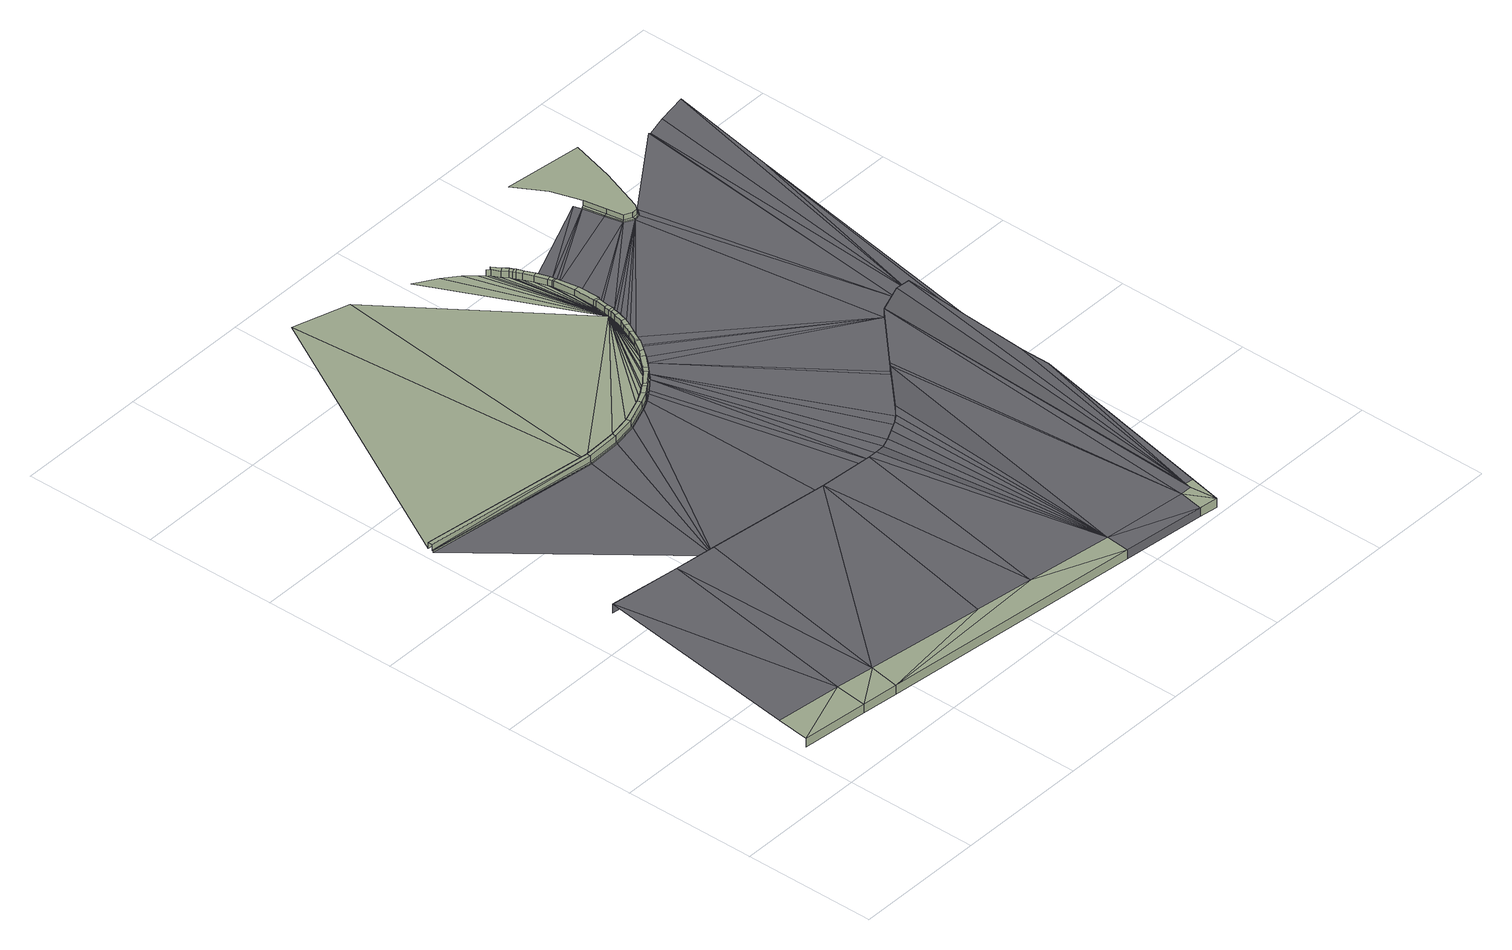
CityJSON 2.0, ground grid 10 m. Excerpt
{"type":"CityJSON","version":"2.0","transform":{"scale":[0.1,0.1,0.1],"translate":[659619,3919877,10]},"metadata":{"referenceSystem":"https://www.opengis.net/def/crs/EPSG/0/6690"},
"CityObjects":{
"transportsquare1":{"type":"TransportSquare","attributes":{"name":"岐阜駅北口駅前広場","class":"1090","function":"1"},"geometry":[{"type":"MultiSurface","lod":"3","boundaries":[[[0,1,2]],[[2,3,4,0]],[[5,2,1]],[[6,5,1]],[[0,4,7,8]],[[1,0,9]],[[9,0,8]],[[10,6,1]],[[10,1,9]],[[11,12,6]],[[10,11,6]],[[13,10,9]],[[9,8,14]],[[13,11,10]],[[15,16,17]],[[18,19,20,21]],[[22,23,24,25]],[[14,26,9]],[[15,11,13]],[[21,17,18]],[[16,18,17]],[[19,22,20]],[[25,20,22]],[[27,24,28]],[[23,28,24]],[[14,8,29]],[[13,9,26]],[[8,7,30,31]],[[8,31,29]],[[26,32,13]],[[15,13,32]],[[27,28,33]],[[16,15,34]],[[14,29,26]],[[34,35,18,16]],[[35,36,19,18]],[[36,37,22,19]],[[37,38,23,22]],[[34,15,39]],[[28,23,38,40]],[[31,41,29]],[[39,15,42]],[[41,43,29]],[[39,44,35,34]],[[44,45,36,35]],[[45,46,37,36]],[[46,47,38,37]],[[40,38,47,48]],[[42,15,32,49]],[[26,29,43]],[[43,50,32,26]],[[51,52,47,46]],[[53,51,46,45]],[[54,53,45,44]],[[39,42,54,44]],[[48,47,52,55]],[[33,28,56]],[[57,43,41]],[[49,32,50,58]],[[59,60,52,51]],[[31,61,41]],[[62,59,51,53]],[[63,57,41]],[[64,62,53,54]],[[49,64,54,42]],[[55,52,60,65]],[[66,63,41]],[[50,43,57,67]],[[68,69,60,59]],[[70,66,41]],[[71,68,59,62]],[[72,71,62,64]],[[58,72,64,49]],[[65,60,69,73]],[[58,50,67,74]],[[28,40,75]],[[28,75,56]],[[67,57,63,76]],[[77,70,41]],[[73,69,78,79]],[[80,78,69,68]],[[81,80,68,71]],[[82,81,71,72]],[[74,82,72,58]],[[83,77,41]],[[61,84,41]],[[31,30,85,61]],[[67,76,86]],[[74,67,86]],[[87,88,78,80]],[[89,87,80,81]],[[90,89,81,82]],[[91,83,41]],[[76,63,66,92]],[[86,90,82,74]],[[40,48,75]],[[79,78,88,93]],[[76,92,86]],[[75,65,73]],[[94,95,88,87]],[[93,88,95,96]],[[79,75,73]],[[92,66,70,97]],[[98,94,87,89]],[[99,98,89,90]],[[100,99,90,86]],[[86,92,97,100]],[[84,101,41]],[[48,55,75]],[[101,91,41]],[[93,75,79]],[[102,103,95,94]],[[104,102,94,98]],[[96,95,103,105]],[[106,104,98,99]],[[107,106,99,100]],[[97,108,100]],[[97,70,77,109]],[[55,65,75]],[[109,108,97]],[[96,75,93]],[[108,110,100]],[[111,112,103,102]],[[105,103,112,113]],[[114,111,102,104]],[[115,114,104,106]],[[105,75,96]],[[116,115,106,107]],[[109,77,83,108]],[[61,117,84]],[[61,85,118,117]],[[119,120,112,111]],[[113,112,120,121]],[[113,75,105]],[[122,119,111,114]],[[123,122,114,115]],[[124,123,115,116]],[[108,83,91,110]],[[100,110,125,107]],[[121,120,126,127]],[[128,126,120,119]],[[121,75,113]],[[84,117,129]],[[130,128,119,122]],[[131,130,122,123]],[[124,132,131,123]],[[127,126,133,134]],[[135,133,126,128]],[[136,135,128,130]],[[127,75,121]],[[137,136,130,131]],[[117,138,139,129]],[[140,137,131,132]],[[134,75,127]],[[117,118,141,138]],[[134,133,142,143]],[[144,142,133,135]],[[145,144,135,136]],[[146,145,136,137]],[[143,75,134]],[[147,146,137,140]],[[148,75,149]],[[143,142,150,151]],[[152,150,142,144]],[[151,75,143]],[[125,153,107]],[[154,152,144,145]],[[155,154,145,146]],[[151,150,156,157]],[[146,147,158,155]],[[107,159,116]],[[157,75,151]],[[160,156,150,152]],[[161,101,84]],[[162,160,152,154]],[[163,162,154,155]],[[149,75,164]],[[158,165,163,155]],[[166,75,157]],[[157,156,167,166]],[[168,167,156,160]],[[166,167,169,75]],[[129,170,84]],[[171,168,160,162]],[[116,159,124]],[[172,171,162,163]],[[75,169,173,174]],[[175,169,167,168]],[[176,172,163,165]],[[164,75,177]],[[178,175,168,171]],[[179,173,169,175]],[[180,178,171,172]],[[174,181,75]],[[182,180,172,176]],[[110,91,101,125]],[[124,159,132]],[[183,179,175,178]],[[174,173,184,185]],[[138,186,139]],[[177,75,187]],[[188,183,178,180]],[[185,181,174]],[[189,188,180,182]],[[190,184,173,179]],[[187,75,191]],[[185,184,192,193]],[[170,129,139]],[[194,190,179,183]],[[153,159,107]],[[191,75,195]],[[191,196,197,187]],[[193,181,185]],[[198,194,183,188]],[[132,159,140]],[[189,182,199]],[[200,192,184,190]],[[199,198,188,189]],[[195,75,201]],[[195,202,196,191]],[[201,75,203]],[[203,75,204]],[[205,200,190,194]],[[193,192,206,181]],[[204,75,207]],[[75,181,208]],[[209,205,194,198]],[[207,75,210]],[[211,206,192,200]],[[212,209,198,199]],[[213,75,208]],[[201,214,202,195]],[[210,75,215]],[[215,75,213]],[[170,161,84]],[[216,196,202,217]],[[203,218,214,201]],[[219,211,200,205]],[[204,220,218,203]],[[221,216,217,222]],[[207,223,220,204]],[[224,219,205,209]],[[217,202,214,225]],[[181,206,226,208]],[[227,224,209,212]],[[228,221,222,229]],[[210,230,223,207]],[[225,214,218,231]],[[232,228,229,233]],[[208,226,234,213]],[[213,234,235,215]],[[215,235,230,210]],[[231,218,220,236]],[[222,217,225,237]],[[238,226,206,211]],[[236,220,223,239]],[[229,222,237,240]],[[237,225,231,241]],[[241,231,236,242]],[[233,229,240,243]],[[239,223,230,244]],[[245,238,211,219]],[[240,237,241,246]],[[247,234,226,238]],[[242,236,239,248]],[[244,230,235,249]],[[249,235,234,247]],[[246,241,242,250]],[[243,240,246,251]],[[252,245,219,224]],[[251,246,250,253]],[[250,242,248,254]],[[248,239,244,255]],[[227,256,252,224]],[[257,247,238,245]],[[253,250,254,258]],[[255,244,249,259]],[[259,249,247,257]],[[258,260,253]],[[254,248,255,261]],[[262,257,245,252]],[[261,255,259,263]],[[263,259,257,262]],[[258,254,261,260]],[[264,262,252,256]],[[265,260,261,263]],[[265,263,262,264]],[[125,101,161,153]],[[186,266,139]],[[138,141,267,186]],[[268,170,139]],[[266,269,139]],[[269,268,139]],[[147,140,270]],[[158,147,270]],[[165,158,270]],[[199,182,271]],[[176,165,270]],[[182,176,270]],[[153,161,170,159]],[[212,199,271]],[[227,212,271]],[[264,256,272]],[[265,264,272]],[[260,265,273]],[[267,274,266,186]],[[275,256,227,271]],[[140,159,270]],[[271,182,270]],[[272,256,275]],[[273,265,272]],[[159,170,268,276]],[[266,274,277,269]],[[278,274,267]],[[271,279,280,275]],[[270,159,276,281]],[[279,282,283,280]],[[271,270,284,279]],[[272,275,280,285]],[[282,286,287,283]],[[284,288,282,279]],[[280,283,289,285]],[[288,290,286,282]],[[268,269,277,276]],[[283,287,291,289]],[[281,292,284,270]],[[292,293,288,284]],[[293,294,290,288]],[[281,276,295]],[[296,291,287,286,290,294,297,298,299,300,301]],[[302,297,294,293]],[[293,292,302]],[[295,303,292,281]],[[303,302,292]],[[274,278,277]],[[304,298,297,302]],[[305,304,302,303]],[[306,305,303,295]],[[277,307,276]],[[308,295,276]],[[307,308,276]],[[309,307,277]],[[278,310,277]],[[310,309,277]]],"semantics":{"surfaces":[{"type":"AuxiliaryTrafficArea","function":"3000"},{"type":"TrafficArea","function":"2000"},{"type":"TrafficArea","function":"1000"}],"values":[0,0,0,1,0,0,0,1,1,1,1,1,0,1,2,0,0,1,1,0,0,0,0,0,0,0,1,0,0,1,1,0,2,1,0,0,0,0,2,0,0,2,1,0,0,0,0,0,2,1,1,0,0,0,0,0,0,1,2,0,1,0,1,0,0,0,1,1,0,1,0,0,0,0,2,0,0,1,1,0,0,0,0,0,1,1,1,2,2,0,0,0,1,1,0,0,0,2,0,0,0,0,1,0,0,0,2,1,0,1,0,0,0,0,0,0,2,1,0,2,0,2,0,0,0,0,0,0,1,0,0,0,0,0,0,0,0,1,2,0,0,0,0,0,0,0,0,0,0,0,0,0,0,0,0,0,0,0,0,0,0,0,0,0,0,2,0,0,0,0,2,0,0,1,0,0,0,0,0,0,0,0,1,0,2,0,0,0,0,0,0,0,0,0,0,1,2,0,0,1,0,0,0,0,0,0,0,1,0,2,0,0,0,0,2,2,0,0,0,0,0,0,0,0,0,0,0,0,0,0,0,0,0,0,1,0,0,0,0,0,0,0,0,0,0,0,0,0,0,0,0,0,0,0,0,0,0,0,0,0,0,0,0,0,0,0,0,0,0,0,0,0,0,0,0,0,0,0,2,0,0,0,0,0,0,0,0,1,1,1,1,1,1,2,2,2,2,2,2,1,2,2,2,2,2,1,2,2,2,2,2,1,1,2,0,2,0,0,0,0,0,0,0,1,0,0,0,0,2,0,0,0,0,0,2,0,0,0,2,2,2,2,2,2]}}]}
},
"vertices":[
[59,40,11],[62,64,11],[9,45,11],[9,45,4],[59,40,4],[12,70,11],[33,227,12],[87,37,4],[87,37,11],[91,60,11],[87,220,12],[87,220,5],[33,227,5],[119,216,12],[180,48,11],[119,216,5],[140,336,5],[6,354,5],[140,336,6],[140,337,6],[6,355,6],[6,354,6],[140,337,11],[140,340,11],[6,358,11],[6,355,11],[212,204,12],[6,358,6],[140,340,6],[225,42,11],[288,15,4],[288,15,11],[212,204,5],[122,571,6],[166,337,5],[166,337,6],[166,338,6],[166,338,11],[166,341,11],[185,340,5],[166,341,6],[290,33,11],[204,347,5],[252,200,13],[185,340,6],[184,341,6],[184,341,11],[183,344,11],[183,344,6],[212,351,5],[252,200,5],[203,348,11],[202,351,11],[203,348,6],[204,347,6],[202,351,6],[164,558,6],[259,200,13],[218,355,5],[212,352,11],[210,355,11],[351,8,11],[212,352,6],[267,201,12],[212,351,6],[210,355,6],[275,204,12],[259,200,5],[218,356,11],[216,359,11],[282,207,13],[218,356,6],[218,355,6],[216,359,6],[221,357,5],[261,425,6],[267,201,5],[290,211,13],[218,360,11],[218,360,6],[220,358,11],[220,358,6],[221,357,6],[296,215,13],[354,26,11],[351,8,4],[230,364,5],[230,365,11],[228,368,11],[230,365,6],[230,364,6],[303,221,13],[275,204,5],[228,368,6],[233,368,11],[231,371,11],[231,371,6],[282,207,5],[233,368,6],[234,368,6],[234,368,5],[333,251,12],[241,377,11],[238,379,11],[241,377,6],[238,379,6],[242,376,6],[242,376,5],[296,215,5],[290,211,5],[303,221,5],[245,382,11],[242,383,11],[242,383,6],[245,382,6],[246,381,6],[246,381,5],[365,6,11],[365,6,4],[251,390,11],[248,392,11],[248,392,6],[251,390,6],[252,390,6],[252,390,5],[333,251,5],[249,393,11],[249,393,6],[251,391,11],[363,26,11],[251,391,6],[253,391,6],[253,391,5],[253,401,11],[253,401,6],[255,399,11],[255,399,6],[257,399,6],[370,30,11],[364,31,11],[257,399,5],[370,30,4],[256,408,11],[256,408,6],[259,406,11],[259,406,6],[260,406,6],[260,406,5],[205,542,6],[221,532,6],[258,412,11],[258,412,6],[261,411,11],[335,253,5],[261,411,6],[262,411,6],[260,419,11],[260,419,6],[262,411,5],[375,292,5],[263,418,11],[335,253,12],[263,418,6],[264,418,6],[232,523,6],[264,418,5],[261,423,6],[261,423,11],[264,423,11],[261,425,11],[375,292,12],[264,423,6],[265,422,6],[262,429,11],[262,429,6],[265,425,11],[265,422,5],[239,515,6],[265,425,6],[265,429,11],[266,425,6],[263,455,6],[266,425,5],[265,429,6],[263,437,11],[263,437,6],[395,172,17],[242,511,6],[266,429,6],[266,429,5],[266,437,11],[244,509,6],[263,439,11],[263,439,6],[266,437,6],[247,503,6],[244,509,11],[242,511,11],[268,436,6],[268,436,5],[267,438,11],[250,499,6],[247,503,11],[251,497,6],[252,495,6],[267,438,6],[263,455,11],[254,491,6],[261,471,6],[268,438,6],[257,484,6],[267,455,11],[268,438,5],[261,472,6],[250,499,11],[260,475,6],[246,511,11],[250,505,11],[251,497,11],[267,455,6],[252,495,11],[246,511,6],[250,505,6],[254,491,11],[268,455,6],[253,501,11],[261,471,11],[268,455,5],[247,511,6],[251,506,6],[257,484,11],[254,498,11],[247,511,5],[251,506,5],[261,472,11],[260,475,11],[255,497,11],[253,501,6],[264,471,11],[257,492,11],[254,502,6],[254,498,6],[255,497,6],[254,502,5],[260,485,11],[264,471,6],[255,499,6],[264,472,11],[257,492,6],[263,476,11],[256,497,6],[255,499,5],[265,471,6],[256,497,5],[258,493,6],[260,485,6],[265,471,5],[264,472,6],[258,493,5],[263,476,6],[261,486,5],[261,486,6],[265,473,6],[264,476,6],[265,473,5],[264,476,5],[396,195,16],[395,172,5],[395,299,13],[406,298,13],[348,477,5],[341,481,5],[335,510,5],[333,516,5],[396,195,5],[338,494,5],[395,299,5],[406,298,5],[445,450,5],[341,481,6],[338,494,6],[353,478,5],[342,482,6],[340,494,6],[348,477,6],[335,510,6],[342,482,10],[340,494,10],[348,479,6],[337,511,6],[348,479,10],[337,511,10],[353,478,6],[352,479,6],[352,479,10],[357,483,5],[335,517,10],[355,483,10],[367,516,10],[376,549,10],[317,556,10],[330,533,10],[355,483,6],[357,483,6],[367,516,6],[369,515,6],[369,515,5],[422,527,5],[421,528,5],[438,531,5],[461,535,5]
]}
